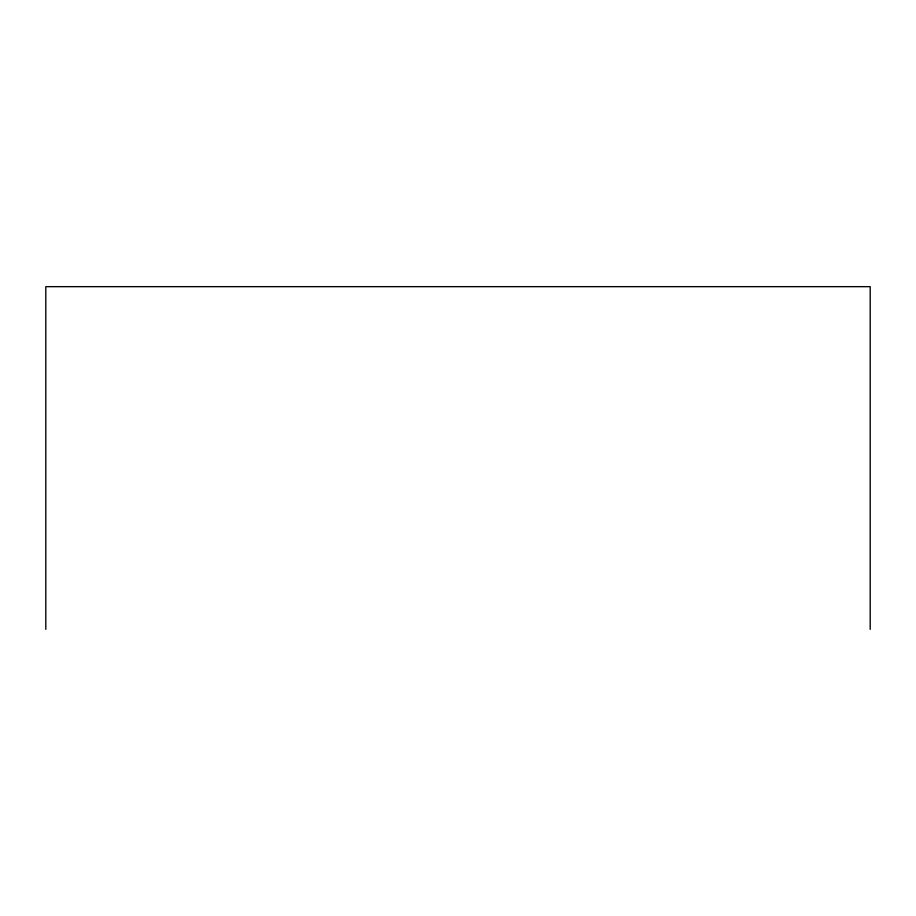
<?xml version="1.0" encoding="UTF-8"?>
<svg xmlns="http://www.w3.org/2000/svg" width="916" height="916" viewBox="0 0 916 916"><rect width="100%" height="100%" fill="white"/><g stroke="black" fill="none" stroke-linecap="round" stroke-linejoin="round"><path stroke-width="1.37" d="M870.2 629.338L870.2 286.662L45.8 286.662L45.8 629.338"/></g></svg>
